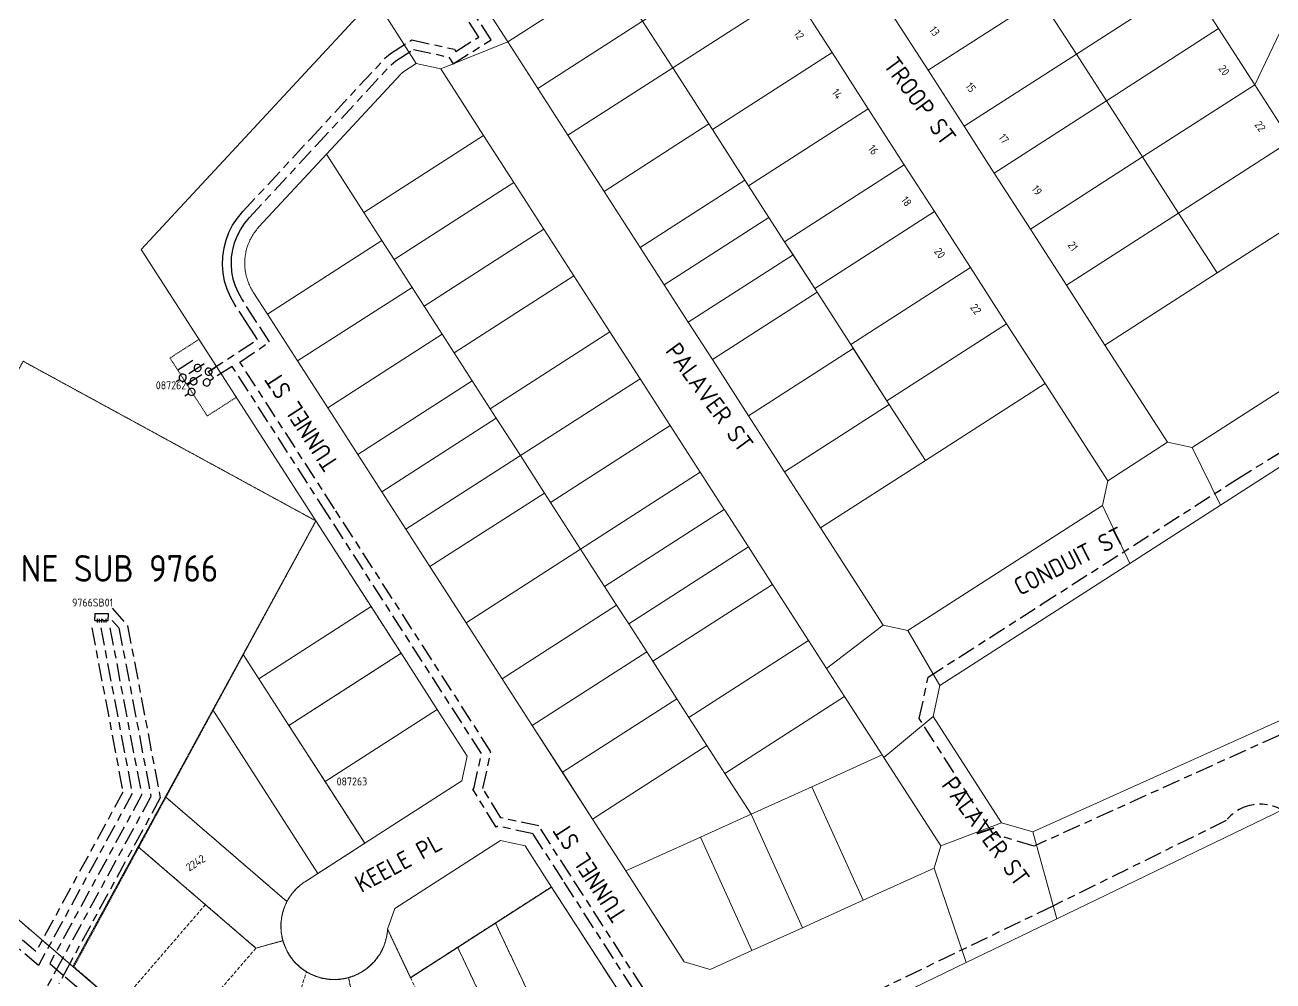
# Model space of a CAD drawing. Extents: x 294483 to 298733, y 6233899 to 6239242.
# Drawn here: x 296886.8 to 297167.5, y 6237459.5 to 6237674.5 of the extents above; entities that cross this region are included whole.
import ezdxf
from ezdxf.enums import TextEntityAlignment as Align

# ---------------------------------------------------------------- set-up
doc = ezdxf.new("R2010")
doc.units = 0
for name, pattern in [('Cable Exist UG', [8.2, 4, -1.2, 1.8, -1.2]), ('DASHED', [0.75, 0.5, -0.25]), ('HIDDEN', [9.525, 6.35, -3.175]), ('HIDDEN2', [0.1875, 0.125, -0.0625])]:
    doc.linetypes.add(name, pattern=pattern)
for name, color, linetype, lineweight in [('Cadastre Developer_SP_EXT', 9, 'Continuous', 5), ('Cadastre Land Parcels_SP_EXT', 9, 'Continuous', 5), ('Cadastre Other Property_SP_EXT', 9, 'HIDDEN', 5), ('Cadastre Roads_SP_EXT', 94, 'Continuous', 15)]:
    doc.layers.add(name, color=color, linetype=linetype, lineweight=lineweight)
doc.layers.add('Equip_HV_EXT', color=7, linetype='Continuous')
doc.layers.add('Sub_HV_EXT', color=7, linetype='Continuous')
doc.layers.add('Mains_HV_EXT', color=1, linetype='Continuous', lineweight=25, true_color=0xff0000)
doc.styles.get("Standard").update_dxf_attribs({"font": 'isocp.shx'})
doc.styles.add('SWITCH_LABEL', font='arial.ttf', dxfattribs={"height": 2.5})

# ---------------------------------------------------------------- blocks, each defined once
blk = doc.blocks.new('SWG_HOLEC_SU_EXT')
blk.add_line((1.8, -2), (5.8, -2))
for points in [[(1, 0), (0, 0)], [(6.6, 0), (7.6, 0)]]:
    blk.add_lwpolyline(points)
for points in [[(1.8, -0.8, 1), (1.8, 0.8, 1)], [(5.8, -0.8, 1), (5.8, 0.8, 1)]]:
    blk.add_lwpolyline(points, format="xyb", close=True)
at = {"style": 'SWITCH_LABEL', "flags": 8}
blk.add_attdef('ASSET_NUM', text='', height=2.5, rotation=179.9544, dxfattribs=at).set_placement((-2.4, 0), align=Align.MIDDLE_LEFT)
at = {"flags": 1}
blk.add_attdef('Z', (0, 0), '', height=0.2, dxfattribs=at)
at = {"style": 'SWITCH_LABEL', "flags": 9}
blk.add_attdef('STREET_CODE', text='', height=0.2, dxfattribs=at).set_placement((0, -0.2), align=Align.MIDDLE_LEFT)
at = {"flags": 9}
for tag, p in [('ACTUAL_STATUS', (0, -0.4)), ('STATE', (0, -1.8)), ('SWITCH_TYPE', (0, -2)), ('STREETNAME', (0, -2.6)), ('SUBURB', (0, -2.8)), ('CONSTRUCTED_VOLTAGE', (0, -0.6)), ('NO_PHASES', (0, -0.8)), ('OPERATING_VOLTAGE', (0, -1)), ('ORIENTATION', (0, -1.2)), ('OWNED_BY', (0, -1.4)), ('PARENT', (0, -1.6)), ('USAGE', (0, -2.2)), ('LOCATION', (0, -2.4)), ('NOTES', (0, -3))]:
    blk.add_attdef(tag, text='', height=0.2, dxfattribs=at).set_placement(p, align=Align.MIDDLE_LEFT)

msp = doc.modelspace()

# ---------------------------------------------------------------- linework, layer by layer
at = {"layer": 'Cadastre Developer_SP_EXT', "linetype": 'DASHED', "ltscale": 1.5}
for points in [[(296945.74052, 6237477.3522, 0.191135106), (296944.82019, 6237468.54904), (296944.82019, 6237468.54904), (296938.77545, 6237466.85308), (296927.41389, 6237476.64664), (296912.30073, 6237489.67408), (296918.42324, 6237500.89951)], [(296984.99593, 6237436.04958), (296966.63481, 6237427.34909), (296959.59551, 6237460.23129), (296959.59551, 6237460.23129, 0.322152494), (296968.35757, 6237471.16241), (296968.35757, 6237471.16241), (296973.53383, 6237460.2387)], [(296950.13285, 6237461.54151, -0.18980275), (296944.82019, 6237468.54904), (296944.82019, 6237468.54904), (296938.77545, 6237466.85308), (296919.18826, 6237444.1299), (296939.21983, 6237426.8628)], [(296966.63481, 6237427.34909), (296939.21983, 6237426.8628), (296950.13285, 6237461.54151), (296950.13285, 6237461.54151, 0.207596385), (296959.59551, 6237460.23129)]]:
    msp.add_lwpolyline(points, format="xyb", close=True, dxfattribs=at)
for points in [[(296927.41389, 6237476.64664), (296912.30073, 6237489.67408), (296897.60686, 6237462.73288), (296907.8267, 6237453.92353), (296927.41389, 6237476.64664)], [(297020.3204, 6237457.17769), (297005.22888, 6237480.63234), (296992.61445, 6237472.51583), (297005.32875, 6237445.68436), (297018.87003, 6237452.10096), (297020.3204, 6237457.17769)], [(296938.77545, 6237466.85308), (296927.41389, 6237476.64664), (296907.8267, 6237453.92353), (296919.18826, 6237444.1299), (296938.77545, 6237466.85308)], [(296992.61445, 6237472.51583), (296984.13417, 6237467.05935), (296996.2919, 6237441.40224), (297005.32875, 6237445.68436), (296992.61445, 6237472.51583)], [(296984.13417, 6237467.05935), (296973.53383, 6237460.2387), (296984.99593, 6237436.04958), (296996.2919, 6237441.40224), (296984.13417, 6237467.05935)]]:
    msp.add_lwpolyline(points, close=True, dxfattribs=at)
at = {"layer": 'Cadastre Land Parcels_SP_EXT', "linetype": 'Continuous'}
for points in [[(296912.96044, 6237624.02135), (296965.41429, 6237680.60086), (296965.96867, 6237686.89686), (296952.25485, 6237708.20728), (296940.83212, 6237725.95816), (296923.95962, 6237752.17396), (296895.0911, 6237734.72526), (296872.09706, 6237733.59028), (296766.66113, 6237662.55937), (296749.4353, 6237648.83248), (296739.17281, 6237633.22402), (296739.03157, 6237628.45662), (296767.92084, 6237602.23163), (296804.66633, 6237556.02785), (296798.13731, 6237548.45465), (296839.49393, 6237512.8074), (296886.41984, 6237598.85238), (296952.27075, 6237562.93749), (296912.96044, 6237624.02135)], [(297148.48453, 6237684.17613), (297140.36649, 6237696.79117), (297115.13587, 6237680.55599), (297123.2539, 6237667.94094), (297148.48453, 6237684.17613)], [(297018.96099, 6237685.86416), (297012.19631, 6237696.37663), (296988.64701, 6237681.22847), (296995.41169, 6237670.71503), (297018.96099, 6237685.86416)], [(297059.40294, 6237682.15508), (297052.63825, 6237692.66754), (297025.72489, 6237675.35073), (297032.48958, 6237664.83817), (297059.40294, 6237682.15508)], [(297115.13587, 6237680.55599), (297107.01872, 6237693.17201), (297081.78819, 6237676.93674), (297089.90534, 6237664.32169), (297115.13587, 6237680.55599)], [(297025.72489, 6237675.35073), (297018.96099, 6237685.86416), (296995.41169, 6237670.71503), (297002.17647, 6237660.20257), (297025.72489, 6237675.35073)], [(297155.24904, 6237673.66357), (297148.48453, 6237684.17613), (297123.2539, 6237667.94094), (297130.01842, 6237657.42839), (297155.24904, 6237673.66357)], [(297068.33186, 6237668.27838), (297059.40294, 6237682.15508), (297032.48958, 6237664.83817), (297041.41859, 6237650.96147), (297068.33186, 6237668.27838)], [(297123.2539, 6237667.94094), (297115.13587, 6237680.55599), (297089.90534, 6237664.32169), (297098.02337, 6237651.70567), (297123.2539, 6237667.94094)], [(297032.48958, 6237664.83817), (297025.72489, 6237675.35073), (297002.17647, 6237660.20257), (297008.94116, 6237649.68913), (297032.48958, 6237664.83817)], [(297163.36698, 6237661.04747), (297155.24904, 6237673.66357), (297130.01842, 6237657.42839), (297138.13556, 6237644.81335), (297163.36698, 6237661.04747)], [(296989.96988, 6237649.60945), (296980.32934, 6237664.59279), (296974.80175, 6237665.79208), (296972.02696, 6237664.00687), (296971.88731, 6237663.91342), (296971.75189, 6237663.81298), (296971.6216, 6237663.70778), (296971.49467, 6237663.59763), (296971.37286, 6237663.48165), (296971.25617, 6237663.36072), (296954.61448, 6237645.41357), (296963.05758, 6237632.29334), (296989.96988, 6237649.60945)], [(297076.4491, 6237655.66333), (297068.33186, 6237668.27838), (297041.41859, 6237650.96147), (297049.53583, 6237638.34554), (297076.4491, 6237655.66333)], [(297130.01842, 6237657.42839), (297123.2539, 6237667.94094), (297098.02337, 6237651.70567), (297104.78797, 6237641.19312), (297130.01842, 6237657.42839)], [(297040.60681, 6237652.22322), (297032.48958, 6237664.83817), (297008.94116, 6237649.68913), (297017.05928, 6237637.07311), (297040.60681, 6237652.22322)], [(297171.48404, 6237648.43233), (297163.36698, 6237661.04747), (297138.13556, 6237644.81335), (297146.25351, 6237632.19724), (297171.48404, 6237648.43233)], [(297138.13556, 6237644.81335), (297130.01842, 6237657.42839), (297104.78797, 6237641.19312), (297112.90512, 6237628.57807), (297138.13556, 6237644.81335)], [(297084.56634, 6237643.04731), (297076.4491, 6237655.66333), (297049.53583, 6237638.34554), (297057.65307, 6237625.7305), (297084.56634, 6237643.04731)], [(297048.72414, 6237639.6072), (297041.41859, 6237650.96147), (297040.60681, 6237652.22322), (297017.05928, 6237637.07311), (297025.1782, 6237624.45824), (297048.72414, 6237639.6072)], [(296996.73456, 6237639.09602), (296989.96988, 6237649.60945), (296963.05758, 6237632.29334), (296967.1162, 6237625.98489), (296969.82306, 6237621.77991), (296996.73456, 6237639.09602)], [(297180.15053, 6237634.96373), (297171.48404, 6237648.43233), (297146.25351, 6237632.19724), (297154.91982, 6237618.73552), (297180.15053, 6237634.96373)], [(296967.1162, 6237625.98489), (296963.05758, 6237632.29334), (296954.61448, 6237645.41357), (296939.46217, 6237629.07079), (296939.2583, 6237628.84466), (296939.05937, 6237628.61358), (296938.86725, 6237628.37774), (296938.68016, 6237628.13694), (296938.49978, 6237627.89235), (296938.32621, 6237627.64201), (296938.15847, 6237627.38779), (296937.99752, 6237627.12968), (296937.84241, 6237626.86672), (296937.69481, 6237626.60101), (296937.55392, 6237626.33045), (296937.41974, 6237626.05697), (296937.29316, 6237625.78076), (296937.17232, 6237625.50065), (296937.05996, 6237625.21773), (296936.95423, 6237624.93197), (296936.856, 6237624.64445), (296936.7644, 6237624.35401), (296936.68128, 6237624.06083), (296936.6047, 6237623.76571), (296936.53562, 6237623.46989), (296936.47493, 6237623.17115), (296936.42088, 6237622.87161), (296936.37512, 6237622.57022), (296936.33687, 6237622.26803), (296936.30613, 6237621.96505), (296936.28361, 6237621.66119), (296936.26859, 6237621.3575), (296936.26108, 6237621.05293), (296936.26099, 6237620.74862), (296936.26912, 6237620.44441), (296936.28475, 6237620.13939), (296936.30869, 6237619.8365), (296936.34005, 6237619.53281), (296936.37883, 6237619.23134), (296936.42591, 6237618.92994), (296936.47953, 6237618.63076), (296936.54145, 6237618.33264), (296936.61079, 6237618.03575), (296936.68755, 6237617.74099), (296936.77173, 6237617.44843), (296936.86333, 6237617.1579), (296936.96227, 6237616.86967), (296937.06871, 6237616.58445), (296937.1816, 6237616.3024), (296937.30199, 6237616.02256), (296937.42972, 6237615.74573), (296937.56478, 6237615.47314), (296937.70567, 6237615.20266), (296937.8539, 6237614.93731), (296938.00945, 6237614.67505), (296938.17083, 6237614.41694), (296941.38005, 6237609.43004), (296967.1162, 6237625.98489)], [(297146.25351, 6237632.19724), (297138.13556, 6237644.81335), (297112.90512, 6237628.57807), (297121.02218, 6237615.96303), (297146.25351, 6237632.19724)], [(297091.33085, 6237632.53476), (297084.56634, 6237643.04731), (297057.65307, 6237625.7305), (297064.41767, 6237615.21794), (297091.33085, 6237632.53476)], [(297003.49925, 6237628.58249), (296996.73456, 6237639.09602), (296969.82306, 6237621.77991), (296973.88177, 6237615.47243), (296976.58784, 6237611.26753), (297003.49925, 6237628.58249)], [(297054.13619, 6237631.19617), (297049.53583, 6237638.34554), (297048.72414, 6237639.6072), (297025.1782, 6237624.45824), (297030.58945, 6237616.04624), (297054.13619, 6237631.19617)], [(297193.038, 6237607.5641), (297194.23535, 6237613.09107), (297185.40818, 6237626.79305), (297180.15053, 6237634.96373), (297154.91982, 6237618.73552), (297129.68602, 6237602.50529), (297143.76933, 6237580.62972), (297149.29851, 6237579.42928), (297193.038, 6237607.5641)], [(297099.44809, 6237619.91971), (297091.33085, 6237632.53476), (297064.41767, 6237615.21794), (297072.5349, 6237602.60193), (297099.44809, 6237619.91971)], [(297154.91982, 6237618.73552), (297146.25351, 6237632.19724), (297121.02218, 6237615.96303), (297129.68602, 6237602.50529), (297154.91982, 6237618.73552)], [(297059.54824, 6237622.78522), (297057.65307, 6237625.7305), (297054.13619, 6237631.19617), (297030.58945, 6237616.04624), (297036.0015, 6237607.63627), (297059.54824, 6237622.78522)], [(297010.26482, 6237618.06905), (297003.49925, 6237628.58249), (296976.58784, 6237611.26753), (296980.64646, 6237604.96005), (296983.35332, 6237600.7541), (297010.26482, 6237618.06905)], [(296973.88177, 6237615.47243), (296969.82306, 6237621.77991), (296967.1162, 6237625.98489), (296941.38005, 6237609.43004), (296948.14473, 6237598.9166), (296973.88177, 6237615.47243)], [(297064.96021, 6237614.37525), (297064.41767, 6237615.21794), (297059.54824, 6237622.78522), (297036.0015, 6237607.63627), (297041.41356, 6237599.22621), (297064.96021, 6237614.37525)], [(297018.38206, 6237605.45313), (297010.26482, 6237618.06905), (296983.35332, 6237600.7541), (296987.41203, 6237594.44556), (296991.47065, 6237588.13808), (297018.38206, 6237605.45313)], [(297107.56524, 6237607.30369), (297099.44809, 6237619.91971), (297072.5349, 6237602.60193), (297080.65285, 6237589.98697), (297107.56524, 6237607.30369)], [(296980.64646, 6237604.96005), (296976.58784, 6237611.26753), (296973.88177, 6237615.47243), (296948.14473, 6237598.9166), (296954.90951, 6237588.40413), (296980.64646, 6237604.96005)], [(297073.07744, 6237601.75923), (297072.5349, 6237602.60193), (297064.96021, 6237614.37525), (297041.41356, 6237599.22621), (297049.53159, 6237586.61028), (297073.07744, 6237601.75923)], [(297116.22643, 6237593.84887), (297107.56524, 6237607.30369), (297080.65285, 6237589.98697), (297081.18682, 6237589.15691), (297089.31077, 6237576.53612), (297116.22643, 6237593.84887)], [(296987.41203, 6237594.44556), (296983.35332, 6237600.7541), (296980.64646, 6237604.96005), (296954.90951, 6237588.40413), (296961.67508, 6237577.8907), (296987.41203, 6237594.44556)], [(297025.14755, 6237594.9396), (297018.38206, 6237605.45313), (296991.47065, 6237588.13808), (296992.82328, 6237586.03558), (296998.23534, 6237577.62561), (297025.14755, 6237594.9396)], [(297081.18682, 6237589.15691), (297080.65285, 6237589.98697), (297073.07744, 6237601.75923), (297049.53159, 6237586.61028), (297057.63443, 6237574.00786), (297081.18682, 6237589.15691)], [(296952.27075, 6237562.93749), (296886.41984, 6237598.85238), (296839.49393, 6237512.8074), (296897.61238, 6237462.71247), (296952.27075, 6237562.93749)], [(297171.57856, 6237519.21602), (297233.61624, 6237545.5296), (297235.5986, 6237551.96764), (297208.29428, 6237594.39671), (297201.38569, 6237595.89783), (297155.63549, 6237566.47865), (297135.27535, 6237553.38555), (297092.52917, 6237525.89644), (297091.03414, 6237518.99042), (297106.43767, 6237495.05643), (297113.46126, 6237492.97903), (297171.57856, 6237519.21602)], [(296992.82328, 6237586.03558), (296991.47065, 6237588.13808), (296987.41203, 6237594.44556), (296961.67508, 6237577.8907), (296967.08634, 6237569.48081), (296992.82328, 6237586.03558)], [(297031.91215, 6237584.42714), (297025.14755, 6237594.9396), (296998.23534, 6237577.62561), (297003.64659, 6237569.21467), (297004.99914, 6237567.11218), (297031.91215, 6237584.42714)], [(297129.11, 6237566.44526), (297130.30815, 6237571.9733), (297116.22643, 6237593.84887), (297089.31077, 6237576.53612), (297065.75829, 6237561.38805), (297079.84089, 6237539.51247), (297085.37008, 6237538.31115), (297129.11, 6237566.44526)], [(297089.31077, 6237576.53612), (297081.18682, 6237589.15691), (297057.63443, 6237574.00786), (297065.75829, 6237561.38805), (297089.31077, 6237576.53612)], [(296998.23534, 6237577.62561), (296992.82328, 6237586.03558), (296967.08634, 6237569.48081), (296972.49839, 6237561.06987), (296998.23534, 6237577.62561)], [(297038.67683, 6237573.9137), (297031.91215, 6237584.42714), (297004.99914, 6237567.11218), (297011.76462, 6237556.59971), (297038.67683, 6237573.9137)], [(297003.64659, 6237569.21467), (296998.23534, 6237577.62561), (296972.49839, 6237561.06987), (296977.91053, 6237552.65884), (297003.64659, 6237569.21467)], [(297044.08889, 6237565.50267), (297038.67683, 6237573.9137), (297011.76462, 6237556.59971), (297017.17588, 6237548.18868), (297044.08889, 6237565.50267)], [(297011.76462, 6237556.59971), (297004.99914, 6237567.11218), (297003.64659, 6237569.21467), (296977.91053, 6237552.65884), (296986.02777, 6237540.04291), (297011.76462, 6237556.59971)], [(297049.49599, 6237557.08757), (297044.1766, 6237565.35135), (297044.08889, 6237565.50267), (297017.17588, 6237548.18868), (297019.88186, 6237543.98369), (297022.58873, 6237539.7788), (297049.49599, 6237557.08757)], [(296964.6594, 6237543.68151), (296952.27075, 6237562.93749), (296935.90316, 6237532.92418), (296939.42851, 6237527.44968), (296964.6594, 6237543.68151)], [(297019.88186, 6237543.98369), (297017.17588, 6237548.18868), (297011.76462, 6237556.59971), (296986.02777, 6237540.04291), (296994.1458, 6237527.42795), (297019.88186, 6237543.98369)], [(297054.90963, 6237548.67866), (297049.49599, 6237557.08757), (297022.58873, 6237539.7788), (297026.64726, 6237533.47123), (297028.00069, 6237531.36882), (297054.90963, 6237548.67866)], [(297063.03005, 6237536.06467), (297054.90963, 6237548.67866), (297028.00069, 6237531.36882), (297033.41106, 6237522.95876), (297036.11793, 6237518.75281), (297063.03005, 6237536.06467)], [(296971.42409, 6237533.16807), (296964.6594, 6237543.68151), (296939.42851, 6237527.44968), (296946.1932, 6237516.9373), (296971.42409, 6237533.16807)], [(297026.64726, 6237533.47123), (297022.58873, 6237539.7788), (297019.88186, 6237543.98369), (296994.1458, 6237527.42795), (297000.91049, 6237516.91452), (297026.64726, 6237533.47123)], [(297071.14967, 6237523.45069), (297067.07568, 6237529.77981), (297063.03005, 6237536.06467), (297036.11793, 6237518.75281), (297040.17646, 6237512.44533), (297044.23508, 6237506.13776), (297071.14967, 6237523.45069)], [(296963.24113, 6237490.44379), (296954.31132, 6237504.3204), (296946.1932, 6237516.9373), (296939.42851, 6237527.44968), (296935.90316, 6237532.92418), (296929.0845, 6237520.42247), (296952.72831, 6237483.68052), (296963.24113, 6237490.44379)], [(296979.54212, 6237520.55214), (296971.42409, 6237533.16807), (296946.1932, 6237516.9373), (296954.31132, 6237504.3204), (296979.54212, 6237520.55214)], [(297033.41106, 6237522.95876), (297028.00069, 6237531.36882), (297026.64726, 6237533.47123), (297000.91049, 6237516.91452), (297007.67588, 6237506.40205), (297033.41106, 6237522.95876)], [(297040.17646, 6237512.44533), (297036.11793, 6237518.75281), (297033.41106, 6237522.95876), (297007.67588, 6237506.40205), (297014.44048, 6237495.88861), (297040.17646, 6237512.44533)], [(297063.79183, 6237503.16643), (297079.60779, 6237510.31086), (297071.14967, 6237523.45069), (297044.23508, 6237506.13776), (297050.12103, 6237496.991), (297063.79183, 6237503.16643)], [(296945.89481, 6237477.58892), (296946.041, 6237477.84464), (296946.19382, 6237478.09763), (296946.35255, 6237478.34673), (296946.51791, 6237478.59194), (296946.68928, 6237478.83335), (296946.86559, 6237479.06991), (296947.0487, 6237479.3016), (296947.23694, 6237479.52941), (296947.43101, 6237479.75236), (296947.63011, 6237479.97055), (296947.83433, 6237480.18378), (296948.04448, 6237480.39119), (296948.25886, 6237480.5947), (296948.47925, 6237480.79142), (296948.70379, 6237480.98319), (296948.93257, 6237481.1701), (296949.16657, 6237481.35021), (296949.40471, 6237481.52538), (296949.64718, 6237481.69471), (296949.8939, 6237481.85715), (296952.72831, 6237483.68052), (296929.0845, 6237520.42247), (296918.42902, 6237500.88285), (296945.75463, 6237477.32825), (296945.89481, 6237477.58892)], [(296985.10875, 6237504.51262), (296986.30681, 6237510.03968), (296979.54212, 6237520.55214), (296954.31132, 6237504.3204), (296963.24113, 6237490.44379), (296985.10875, 6237504.51262)], [(297038.72745, 6237491.84307), (297050.12103, 6237496.991), (297044.23508, 6237506.13776), (297040.17646, 6237512.44533), (297014.44048, 6237495.88861), (297021.92765, 6237484.25273), (297038.72745, 6237491.84307)], [(297091.29825, 6237484.83917), (297092.77827, 6237489.85205), (297079.98921, 6237509.71929), (297079.60779, 6237510.31086), (297063.79183, 6237503.16643), (297075.32719, 6237477.62779), (297091.29825, 6237484.83917)], [(297075.32719, 6237477.62779), (297063.79183, 6237503.16643), (297050.12103, 6237496.991), (297061.65551, 6237471.45431), (297075.32719, 6237477.62779)], [(296944.83482, 6237468.52591), (296944.75647, 6237468.81758), (296944.68634, 6237469.11155), (296944.62282, 6237469.40658), (296944.56762, 6237469.70373), (296944.51894, 6237470.00212), (296944.47858, 6237470.30166), (296944.44554, 6237470.60225), (296944.4201, 6237470.90311), (296944.40199, 6237471.20512), (296944.39139, 6237471.50625), (296944.38901, 6237471.80861), (296944.39334, 6237472.11106), (296944.40588, 6237472.41272), (296944.42593, 6237472.71446), (296944.45349, 6237473.0155), (296944.48847, 6237473.31557), (296944.53096, 6237473.61387), (296944.58087, 6237473.91234), (296944.63917, 6237474.20905), (296944.70409, 6237474.50382), (296944.77652, 6237474.79682), (296944.85726, 6237475.08796), (296944.94382, 6237475.37734), (296945.03878, 6237475.66477), (296945.14036, 6237475.94947), (296945.24946, 6237476.23134), (296945.36535, 6237476.51029), (296945.48778, 6237476.78642), (296945.61789, 6237477.05875), (296945.75463, 6237477.32825), (296918.42902, 6237500.88285), (296912.30722, 6237489.65834), (296938.78863, 6237466.82957), (296944.83482, 6237468.52591)], [(297061.65551, 6237471.45431), (297050.12103, 6237496.991), (297038.72745, 6237491.84307), (297050.26272, 6237466.30946), (297061.65551, 6237471.45431)], [(297050.26272, 6237466.30946), (297038.72745, 6237491.84307), (297021.92765, 6237484.25273), (297035.08134, 6237463.81053), (297040.89778, 6237462.08028), (297050.26272, 6237466.30946)], [(297005.24718, 6237480.60672), (296999.29427, 6237489.85947), (296993.76676, 6237491.05885), (296969.98595, 6237475.75938), (296968.37326, 6237471.13755), (296973.55176, 6237460.21107), (297005.24718, 6237480.60672)]]:
    msp.add_lwpolyline(points, close=True, dxfattribs=at)
for points in [[(297178.7191, 6237502.36569), (297118.87623, 6237473.44895), (297098.47599, 6237463.59138), (297048.35632, 6237439.37252)], [(297020.34146, 6237457.14964), (297005.24718, 6237480.60672), (296973.55176, 6237460.21107), (296968.37326, 6237471.13755), (296968.35329, 6237470.83077), (296968.32512, 6237470.52479), (296968.29022, 6237470.21968), (296968.24615, 6237469.91635), (296968.19553, 6237469.61293), (296968.13653, 6237469.31127), (296968.06922, 6237469.01138), (296967.99519, 6237468.71344), (296967.91375, 6237468.41726), (296967.82392, 6237468.1239), (296967.72657, 6237467.83241), (296967.62261, 6237467.54374), (296967.51113, 6237467.25683), (296967.39206, 6237466.97381), (296967.26548, 6237466.69353), (296967.13218, 6237466.41723), (296966.99226, 6237466.14366), (296966.84475, 6237465.87496), (296966.69052, 6237465.60899), (296966.52958, 6237465.34699), (296966.36192, 6237465.08977), (296966.18755, 6237464.83634), (296966.00736, 6237464.58777), (296965.82036, 6237464.34406), (296965.62744, 6237464.10521), (296965.4286, 6237463.87113), (296965.22305, 6237463.64297), (296965.01238, 6237463.41966), (296964.79587, 6237463.20113), (296964.57425, 6237462.98851), (296964.34661, 6237462.7827), (296964.11395, 6237462.58174), (296963.87624, 6237462.3867), (296963.63421, 6237462.19846), (296963.38706, 6237462.01615), (296963.13478, 6237461.83966), (296962.87906, 6237461.67103), (296962.61821, 6237461.50832), (296962.35401, 6237461.35144), (296962.08539, 6237461.20243), (296961.81332, 6237461.0603), (296961.53702, 6237460.92515), (296961.25806, 6237460.7968), (296960.97567, 6237460.67535), (296960.69053, 6237460.56184), (296960.40203, 6237460.45513), (296960.11168, 6237460.35646), (296959.8186, 6237460.26557), (296959.52295, 6237460.18165), (296959.22553, 6237460.10569), (296958.92617, 6237460.03661), (296958.62505, 6237459.9754), (296958.32215, 6237459.92213), (296958.0182, 6237459.87682), (296957.71328, 6237459.83945), (296957.40818, 6237459.80907), (296957.10122, 6237459.78654), (296956.79497, 6237459.77303), (296956.48775, 6237459.7664), (296956.18026, 6237459.76782), (296955.87348, 6237459.77718), (296955.56653, 6237459.7944), (296955.26028, 6237459.8187), (296954.95553, 6237459.85191), (296954.65052, 6237459.8921), (296954.3471, 6237459.9413), (296954.04509, 6237459.99748), (296953.74458, 6237460.06073), (296953.44646, 6237460.13289), (296953.14895, 6237460.21204), (296952.85463, 6237460.29825), (296952.5626, 6237460.39242), (296952.27208, 6237460.49462), (296951.98552, 6237460.6038), (296951.70127, 6237460.72004), (296951.4194, 6237460.84335), (296951.14151, 6237460.97462), (296950.86768, 6237461.11197), (296950.59605, 6237461.25728), (296950.32929, 6237461.40877), (296950.06659, 6237461.56724), (296949.80698, 6237461.73277), (296949.55143, 6237461.90432), (296949.30154, 6237462.08195), (296949.05562, 6237462.26666), (296948.81536, 6237462.45746), (296948.57915, 6237462.65426), (296948.34861, 6237462.85725), (296948.12371, 6237463.06624), (296947.90367, 6237463.28036), (296947.68938, 6237463.50058), (296947.48074, 6237463.72582), (296947.27766, 6237463.95717), (296947.08041, 6237464.19266), (296946.88962, 6237464.43328), (296946.70544, 6237464.67893), (296946.52692, 6237464.92874), (296946.35573, 6237465.18367), (296946.1902, 6237465.44274), (296946.03129, 6237465.70589), (296945.87971, 6237465.97318), (296945.73476, 6237466.24357), (296945.59713, 6237466.51811), (296945.46684, 6237466.79582), (296945.34318, 6237467.0776), (296945.22684, 6237467.36159), (296945.11713, 6237467.64868), (296945.01564, 6237467.93894), (296944.92148, 6237468.23132), (296944.83482, 6237468.52591), (296938.78863, 6237466.82957), (296912.30722, 6237489.65834), (296912.30722, 6237489.65834), (296897.61238, 6237462.71247), (296942.05279, 6237424.40862)]]:
    msp.add_lwpolyline(points, dxfattribs=at)
at = {"layer": 'Cadastre Other Property_SP_EXT', "linetype": 'HIDDEN2'}
for points in [[(296925.96421, 6237603.77551), (296919.44617, 6237599.58294), (296927.8313, 6237586.54685), (296934.372, 6237590.75021), (296925.96421, 6237603.77551)], [(296886.4198, 6237598.8524), (296839.49394, 6237512.80732), (296897.61237, 6237462.71248), (296952.27077, 6237562.93751), (296886.4198, 6237598.8524)]]:
    msp.add_lwpolyline(points, close=True, dxfattribs=at)
msp.add_lwpolyline([(296952.27077, 6237562.93743), (296897.85066, 6237462.65953), (296948.59179, 6237418.77208), (297018.87004, 6237452.10097), (297020.3204, 6237457.1777), (297005.2289, 6237480.63233), (296973.5338, 6237460.23869), (296968.37325, 6237471.13753), (296968.37325, 6237471.13753, -1.565269017), (296949.16654, 6237481.35025), (296949.16654, 6237481.35025), (296963.24116, 6237490.44376), (296946.19319, 6237516.9373), (296971.42403, 6237533.16801), (296952.27077, 6237562.93743)], format="xyb", close=True, dxfattribs=at)
at = {"layer": 'Cadastre Roads_SP_EXT', "linetype": 'Continuous'}
for points in [[(297171.48165, 6237678.00489), (297157.08605, 6237700.37715), (297148.9689, 6237712.99224), (297145.70494, 6237718.06452), (297140.85175, 6237725.60831), (297132.73371, 6237738.22331), (297125.96914, 6237748.73594), (297117.8519, 6237761.35094), (297109.73465, 6237773.96701), (297101.61741, 6237786.5821), (297086.75856, 6237809.67441), (297075.24181, 6237798.00304), (297093.8919, 6237769.01826), (297103.0266, 6237754.8217), (297109.79126, 6237744.30917), (297116.55583, 6237733.79655), (297123.32049, 6237723.28401), (297132.24935, 6237709.40729), (297140.36651, 6237696.79123), (297148.48445, 6237684.17613), (297155.24903, 6237673.66351), (297163.36697, 6237661.04745), (297171.48165, 6237678.00489)], [(297079.84086, 6237539.51251), (297065.7583, 6237561.38805), (297057.63444, 6237574.00783), (297049.53159, 6237586.61029), (297041.41356, 6237599.22627), (297036.00148, 6237607.63625), (297030.58948, 6237616.04622), (297025.17819, 6237624.45823), (297017.05928, 6237637.07314), (297008.94115, 6237649.68912), (297002.1764, 6237660.20254), (296995.41174, 6237670.71507), (296980.32929, 6237664.59275), (296989.96981, 6237649.60947), (296996.73456, 6237639.09596), (297003.49931, 6237628.58255), (297010.26477, 6237618.06904), (297018.3821, 6237605.45306), (297025.14755, 6237594.93965), (297031.91221, 6237584.42711), (297038.67679, 6237573.91369), (297044.08887, 6237565.50266), (297044.17665, 6237565.35139), (297049.49601, 6237557.08765), (297054.90959, 6237548.67865), (297063.0301, 6237536.0647), (297067.07574, 6237529.77981), (297079.84086, 6237539.51251)], [(297201.38569, 6237595.89776), (297193.03797, 6237607.5641), (297149.29854, 6237579.42936), (297155.63545, 6237566.4787), (297201.38569, 6237595.89776)], [(297135.27541, 6237553.38552), (297129.11, 6237566.44524), (297085.37004, 6237538.3112), (297092.52916, 6237525.89639), (297135.27541, 6237553.38552)], [(297178.7191, 6237502.36564), (297238.43595, 6237527.70356), (297233.61622, 6237545.52958), (297171.57852, 6237519.21597), (297113.46125, 6237492.97901), (297118.87624, 6237473.44895), (297178.7191, 6237502.36564)], [(297106.43767, 6237495.0564), (297091.03415, 6237518.99043), (297079.98922, 6237509.7193), (297092.77827, 6237489.8521), (297106.43767, 6237495.0564)]]:
    msp.add_lwpolyline(points, close=True, dxfattribs=at)
for points in [[(297014.44048, 6237495.88861), (297000.91045, 6237516.91454), (296994.14579, 6237527.42796), (296986.02775, 6237540.04297), (296977.91051, 6237552.65885), (296972.49843, 6237561.0698), (296967.08635, 6237569.48075), (296961.67506, 6237577.89072), (296954.90951, 6237588.40414), (296948.14476, 6237598.91658), (296941.38001, 6237609.43), (296938.17081, 6237614.41689), (296938.00947, 6237614.67501), (296937.85388, 6237614.93728), (296937.7057, 6237615.20264), (296937.56485, 6237615.47312), (296937.42975, 6237615.7458), (296937.30197, 6237616.02255), (296937.18161, 6237616.3024), (296937.06866, 6237616.58444), (296936.96234, 6237616.86967), (296936.86335, 6237617.1579), (296936.77178, 6237617.44843), (296936.68754, 6237617.74098), (296936.6108, 6237618.03575), (296936.54148, 6237618.33263), (296936.47958, 6237618.63075), (296936.42589, 6237618.92993), (296936.37882, 6237619.23132), (296936.34005, 6237619.53288), (296936.3087, 6237619.83657), (296936.28477, 6237620.13937), (296936.26914, 6237620.44438), (296936.26093, 6237620.74859), (296936.26102, 6237621.05298), (296936.26861, 6237621.35746), (296936.28363, 6237621.66114), (296936.30614, 6237621.965), (296936.33687, 6237622.26807), (296936.3752, 6237622.57025), (296936.42085, 6237622.87164), (296936.47498, 6237623.17117), (296936.53565, 6237623.46982), (296936.6047, 6237623.76573), (296936.68127, 6237624.06085), (296936.76445, 6237624.35402), (296936.85602, 6237624.64446), (296936.95422, 6237624.93199), (296937.05992, 6237625.21774), (296937.17233, 6237625.50067), (296937.29314, 6237625.78078), (296937.41977, 6237626.057), (296937.5539, 6237626.3304), (296937.69475, 6237626.60096), (296937.8424, 6237626.86676), (296937.99746, 6237627.12965), (296938.15853, 6237627.38777), (296938.32623, 6237627.642), (296938.49983, 6237627.89244), (296938.68015, 6237628.13695), (296938.86727, 6237628.37768), (296939.05934, 6237628.61354), (296939.25829, 6237628.84464), (296939.46219, 6237629.07079), (296954.61449, 6237645.41353), (296971.25614, 6237663.36079), (296971.37288, 6237663.48159), (296971.49466, 6237663.59763), (296971.62155, 6237663.70775), (296971.75189, 6237663.81301), (296971.88727, 6237663.91341), (296972.02697, 6237664.00693), (296974.80171, 6237665.79211), (296965.41428, 6237680.60081), (296912.96049, 6237624.02129), (296952.27076, 6237562.93747), (296964.65935, 6237543.68143), (296971.42401, 6237533.16801), (296979.54214, 6237520.55212), (296986.3068, 6237510.03968), (296985.10876, 6237504.51262)], [(297059.40294, 6237682.15508), (297068.33189, 6237668.27836), (297076.44913, 6237655.66336), (297084.56628, 6237643.04729), (297091.33085, 6237632.53476), (297099.44801, 6237619.91975), (297107.56516, 6237607.30369), (297116.22645, 6237593.84889), (297130.30813, 6237571.97326), (297143.76937, 6237580.6297), (297143.76937, 6237580.6297), (297129.68601, 6237602.50533), (297121.02225, 6237615.96304), (297112.9051, 6237628.57813), (297104.78794, 6237641.19314), (297098.02337, 6237651.70567), (297089.90533, 6237664.32174), (297081.78818, 6237676.93674)], [(296948.59186, 6237418.77207), (296942.05282, 6237424.40862), (296897.61242, 6237462.71248), (296839.4939, 6237512.80735), (296798.13732, 6237548.45471), (296704.96725, 6237628.77629)], [(296985.10876, 6237504.51262), (296985.10876, 6237504.51262), (296963.24116, 6237490.44375), (296952.72827, 6237483.6805), (296949.89392, 6237481.85716), (296949.6472, 6237481.69468), (296949.40471, 6237481.5254), (296949.16655, 6237481.3502), (296948.93263, 6237481.17014), (296948.70374, 6237480.9832), (296948.47918, 6237480.7914), (296948.25886, 6237480.59474), (296948.04454, 6237480.3912), (296947.83437, 6237480.18377), (296947.63012, 6237479.97051), (296947.43099, 6237479.75239), (296947.23689, 6237479.52942), (296947.04871, 6237479.30159), (296946.86566, 6237479.06988), (296946.68922, 6237478.83331), (296946.51791, 6237478.59197), (296946.35251, 6237478.34665), (296946.19383, 6237478.09763), (296946.04097, 6237477.84464), (296945.89482, 6237477.5889), (296945.75459, 6237477.32831), (296945.6179, 6237477.0588), (296945.48782, 6237476.78647), (296945.36534, 6237476.51034), (296945.24948, 6237476.23129), (296945.14034, 6237475.94951), (296945.03879, 6237475.66481), (296944.94386, 6237475.37729), (296944.85723, 6237475.088), (296944.77652, 6237474.79685), (296944.70411, 6237474.50385), (296944.63911, 6237474.209), (296944.58083, 6237473.91238), (296944.53094, 6237473.61391), (296944.48847, 6237473.31561), (296944.4535, 6237473.01546), (296944.42594, 6237472.71451), (296944.4059, 6237472.41269), (296944.39336, 6237472.11103), (296944.38903, 6237471.80859), (296944.39142, 6237471.50623), (296944.40201, 6237471.2051), (296944.42003, 6237470.9031), (296944.44555, 6237470.60233), (296944.47857, 6237470.30165), (296944.51893, 6237470.00212), (296944.56759, 6237469.70373), (296944.62287, 6237469.40658), (296944.68636, 6237469.11155), (296944.75647, 6237468.81758), (296944.8348, 6237468.52591), (296944.92152, 6237468.23132), (296945.01565, 6237467.93894), (296945.11711, 6237467.64868), (296945.22688, 6237467.3616), (296945.34318, 6237467.07761), (296945.46689, 6237466.79582), (296945.59706, 6237466.5181), (296945.73472, 6237466.24356), (296945.87972, 6237465.97317), (296946.03125, 6237465.70586), (296946.19021, 6237465.44271), (296946.35569, 6237465.18371), (296946.52692, 6237464.92877), (296946.70538, 6237464.67896), (296946.88968, 6237464.43329), (296947.08042, 6237464.19266), (296947.27769, 6237463.95723), (296947.48071, 6237463.72578), (296947.68937, 6237463.50052), (296947.90369, 6237463.28037), (296948.12375, 6237463.06623), (296948.34857, 6237462.85721), (296948.57914, 6237462.65428), (296948.81536, 6237462.45745), (296949.05564, 6237462.26662), (296949.30157, 6237462.08197), (296949.55148, 6237461.9043), (296949.80703, 6237461.73272), (296950.06656, 6237461.56724), (296950.32936, 6237461.40873), (296950.59604, 6237461.25729), (296950.86767, 6237461.11193), (296951.14151, 6237460.97462), (296951.41941, 6237460.84331), (296951.70128, 6237460.72003), (296951.98553, 6237460.60382), (296952.27209, 6237460.49459), (296952.56261, 6237460.39242), (296952.85464, 6237460.2982), (296953.14896, 6237460.21201), (296953.44646, 6237460.13289), (296953.74459, 6237460.06065), (296954.04509, 6237459.99752), (296954.3471, 6237459.94135), (296954.65051, 6237459.89217), (296954.95552, 6237459.8519), (296955.26027, 6237459.8187), (296955.5666, 6237459.79441), (296955.87355, 6237459.7771), (296956.18032, 6237459.76783), (296956.48771, 6237459.76642), (296956.79493, 6237459.77304), (296957.10126, 6237459.78655), (296957.40821, 6237459.80907), (296957.71322, 6237459.83945), (296958.01823, 6237459.87689), (296958.32218, 6237459.92219), (296958.62507, 6237459.97544), (296958.92619, 6237460.03655), (296959.22546, 6237460.10569), (296959.52296, 6237460.18163), (296959.81861, 6237460.26561), (296960.11169, 6237460.35639), (296960.40204, 6237460.4552), (296960.69054, 6237460.56179), (296960.97568, 6237460.67535), (296961.25808, 6237460.79677), (296961.53704, 6237460.92508), (296961.81335, 6237461.06036), (296962.08542, 6237461.20245), (296962.35395, 6237461.35142), (296962.61825, 6237461.50825), (296962.87902, 6237461.671), (296963.13475, 6237461.83966), (296963.38704, 6237462.0161), (296963.63421, 6237462.19845), (296963.87626, 6237462.38672), (296964.11398, 6237462.58178), (296964.34666, 6237462.78268), (296964.57423, 6237462.98852), (296964.79587, 6237463.20116), (296965.0124, 6237463.41963), (296965.22301, 6237463.64295), (296965.42858, 6237463.87114), (296965.62745, 6237464.10523), (296965.82031, 6237464.3441), (296966.00734, 6237464.58782), (296966.18757, 6237464.83632), (296966.36198, 6237465.08975), (296966.52958, 6237465.34699), (296966.69056, 6237465.60899), (296966.84474, 6237465.87488), (296966.9923, 6237466.14368), (296967.13218, 6237466.41717), (296967.26552, 6237466.69356), (296967.39206, 6237466.97376), (296967.5111, 6237467.25687), (296967.62263, 6237467.54368), (296967.72656, 6237467.83235), (296967.82388, 6237468.12394), (296967.91377, 6237468.41729), (296967.99519, 6237468.71347), (296968.06919, 6237469.01141), (296968.13648, 6237469.3113), (296968.19547, 6237469.61286), (296968.24615, 6237469.91637), (296968.29022, 6237470.2197), (296968.3251, 6237470.5248), (296968.35327, 6237470.83078), (296968.37323, 6237471.13755), (296969.98595, 6237475.75938), (296993.76676, 6237491.05885), (296999.29419, 6237489.85952), (296999.29415, 6237489.85958)], [(297040.89775, 6237462.08029), (297035.08142, 6237463.81056), (297021.92766, 6237484.25281), (297014.44048, 6237495.88859)], [(296999.29423, 6237489.85953), (296999.29419, 6237489.85952), (297005.24715, 6237480.60675), (297020.34142, 6237457.14966)], [(297048.35632, 6237439.37252), (297048.35633, 6237439.37247), (297098.47594, 6237463.59138), (297091.29827, 6237484.83916), (297075.32712, 6237477.62776), (297061.65553, 6237471.4543), (297050.26277, 6237466.30943), (297040.89776, 6237462.08029)]]:
    msp.add_lwpolyline(points, dxfattribs=at)
at = {"layer": 'Mains_HV_EXT', "linetype": 'Cable Exist UG'}
for p, q in [((296991.63916, 6237671.15618), (296976.98291, 6237693.80934)), ((296988.86141, 6237671.76779), (296975.30233, 6237692.72502)), ((296983.734, 6237668.53067), (296988.86141, 6237671.76779)), ((296969.04497, 6237668.04852), (296973.82637, 6237671.12515)), ((296970.23307, 6237666.43476), (296974.21192, 6237668.99496)), ((296973.82637, 6237671.12515), (296983.39775, 6237669.04843)), ((296974.21192, 6237668.99496), (296982.16896, 6237667.26859)), ((296983.13208, 6237665.78545), (296991.63916, 6237671.15618)), ((296983.39775, 6237669.04843), (296983.734, 6237668.53067)), ((296991.63916, 6237671.15618), (296991.63916, 6237671.15618)), ((296950.93998, 6237648.82134), (296967.79357, 6237666.99999)), ((296967.79357, 6237666.99999), (296969.04497, 6237668.04852)), ((296969.1746, 6237665.54788), (296970.23307, 6237666.43476)), ((296982.16896, 6237667.26859), (296983.13208, 6237665.78545)), ((296952.4066, 6237647.46158), (296969.1746, 6237665.54788)), ((296935.8433, 6237632.5379), (296950.93998, 6237648.82134)), ((296937.34237, 6237631.21309), (296952.4066, 6237647.46158)), ((296934.60174, 6237631.06361), (296935.8433, 6237632.5379)), ((296932.71329, 6237627.82524), (296933.54386, 6237629.45443)), ((296933.54386, 6237629.45443), (296934.60174, 6237631.06361)), ((296935.27566, 6237628.44785), (296936.20791, 6237629.86601)), ((296936.20791, 6237629.86601), (296937.34237, 6237631.21309)), ((296932.06456, 6237626.12447), (296932.71329, 6237627.82524)), ((296933.97153, 6237625.51203), (296934.54376, 6237627.01235)), ((296934.54376, 6237627.01235), (296935.27566, 6237628.44785)), ((296931.31465, 6237622.41997), (296931.59743, 6237624.34755)), ((296931.59743, 6237624.34755), (296932.06456, 6237626.12447)), ((296933.30996, 6237622.24255), (296933.56004, 6237623.9469)), ((296933.56004, 6237623.9469), (296933.97153, 6237625.51203)), ((296931.25434, 6237620.51759), (296931.31465, 6237622.41997)), ((296933.25674, 6237620.56205), (296933.30996, 6237622.24255)), ((296931.38956, 6237618.74309), (296931.25434, 6237620.51759)), ((296931.74374, 6237616.85005), (296931.38956, 6237618.74309)), ((296933.37553, 6237619.00376), (296933.25674, 6237620.56205)), ((296933.689, 6237617.32794), (296933.37553, 6237619.00376)), ((296932.28912, 6237615.06703), (296931.74374, 6237616.85005)), ((296934.16956, 6237615.7568), (296933.689, 6237617.32794)), ((296934.82079, 6237614.24339), (296934.16956, 6237615.7568)), ((296933.02726, 6237613.35159), (296932.28912, 6237615.06703)), ((296933.88578, 6237611.84001), (296933.02726, 6237613.35159)), ((296935.59756, 6237612.87578), (296934.82079, 6237614.24339)), ((296938.85186, 6237607.81811), (296935.59756, 6237612.87578)), ((296937.16594, 6237606.74213), (296933.88578, 6237611.84001)), ((296937.6002, 6237606.05604), (296937.16594, 6237606.74213)), ((296941.82697, 6237603.22157), (296938.85186, 6237607.81811)), ((296939.09485, 6237603.71681), (296937.6002, 6237606.05604)), ((296927.99203, 6237596.46605), (296939.09485, 6237603.71681)), ((296935.18857, 6237598.65105), (296941.82697, 6237603.22157)), ((296939.09485, 6237603.71681), (296939.09485, 6237603.71681)), ((296941.82697, 6237603.22157), (296941.82697, 6237603.22157)), ((296956.46887, 6237565.65357), (296935.18857, 6237598.65105)), ((297159.26613, 6237572.29673), (297201.62586, 6237598.37436)), ((296929.24602, 6237595.11914), (296928.06285, 6237596.46605)), ((296933.4365, 6237597.70945), (296929.24602, 6237595.11914)), ((296954.78729, 6237564.57084), (296933.4365, 6237597.70945)), ((297115.36571, 6237544.14255), (297159.28773, 6237572.2632)), ((297159.28773, 6237572.2632), (297159.26613, 6237572.29673)), ((296991.6158, 6237511.02971), (296956.46887, 6237565.65357)), ((296989.48561, 6237510.64416), (296954.78729, 6237564.57084)), ((296906.47425, 6237543.32232), (296909.93059, 6237539.32019)), ((297089.9353, 6237527.83575), (297115.38064, 6237544.11936)), ((297115.38064, 6237544.11936), (297115.36571, 6237544.14255)), ((296903.048, 6237540.93297), (296903.04807, 6237540.13293)), ((296903.54804, 6237540.93297), (296903.54804, 6237540.13293)), ((296904.04801, 6237540.93297), (296904.04801, 6237540.13293)), ((296904.04801, 6237540.93297), (296904.54805, 6237540.53295)), ((296904.54805, 6237540.53295), (296904.54805, 6237540.13293)), ((296905.04802, 6237540.93297), (296905.04802, 6237540.13293)), ((296906.47425, 6237540.51896), (296907.9789, 6237538.87717)), ((296901.87253, 6237538.91996), (296908.88272, 6237501.969)), ((296903.90387, 6237538.91996), (296910.9747, 6237501.62774)), ((296905.93522, 6237538.91996), (296913.0666, 6237501.28657)), ((296907.9789, 6237538.87717), (296915.1646, 6237500.95708)), ((296909.93059, 6237539.32019), (296917.26284, 6237500.62667)), ((297087.93566, 6237518.49618), (297089.9353, 6237527.83575)), ((297104.54467, 6237492.5335), (297087.93566, 6237518.49618)), ((297176.26011, 6237518.07776), (297113.7557, 6237489.81122)), ((296889.875, 6237462.93439), (296836.47401, 6237508.97801)), ((296889.30502, 6237466.06665), (296837.7798, 6237510.49293)), ((296987.75924, 6237502.68712), (296989.48561, 6237510.64416)), ((296989.81802, 6237502.74385), (296991.6158, 6237511.02971)), ((296908.88272, 6237501.969), (296889.30502, 6237466.06665)), ((296910.9747, 6237501.62774), (296889.875, 6237462.93439)), ((296913.0666, 6237501.28657), (296892.404, 6237463.39459)), ((296915.1646, 6237500.95708), (296895.27884, 6237464.52571)), ((296917.26284, 6237500.62667), (296897.03408, 6237463.56693)), ((296987.57072, 6237502.57743), (296987.75924, 6237502.68712)), ((296992.82233, 6237494.06535), (296987.57072, 6237502.57743)), ((296993.87278, 6237496.17168), (296989.81802, 6237502.74385)), ((297002.36085, 6237494.33003), (296993.87278, 6237496.17168)), ((297156.92198, 6237495.53522), (297117.99314, 6237476.33114)), ((297156.92198, 6237495.53522), (297156.92198, 6237495.53522)), ((296993.17025, 6237494.27764), (296992.82233, 6237494.06535)), ((297001.12721, 6237492.55118), (296993.17025, 6237494.27764)), ((297007.75168, 6237482.25567), (297001.12721, 6237492.55118)), ((297001.12721, 6237492.55118), (297001.12721, 6237492.55118)), ((297009.43359, 6237483.33782), (297002.36085, 6237494.33003)), ((297113.7557, 6237489.81122), (297104.54467, 6237492.5335)), ((297025.74965, 6237457.98015), (297009.43359, 6237483.33782)), ((297023.57792, 6237457.65917), (297007.75168, 6237482.25567)), ((297117.99314, 6237476.33114), (297047.78169, 6237442.42669)), ((296889.30502, 6237466.06665), (296889.30502, 6237466.06665)), ((296895.27884, 6237464.52571), (296891.91835, 6237458.37755)), ((296889.875, 6237462.93439), (296889.875, 6237462.93439)), ((296892.404, 6237463.39459), (296892.404, 6237463.39459)), ((296892.404, 6237463.39459), (296895.89162, 6237460.38745)), ((296897.03408, 6237463.56693), (296894.44936, 6237458.83817)), ((296895.89162, 6237460.38745), (296895.89162, 6237460.38745)), ((296895.89162, 6237460.38745), (296903.08148, 6237454.18849))]:
    msp.add_line(p, q, dxfattribs=at)
msp.add_arc((297164.57804, 6237489.42898), 9.79293, 49.935921, 141.4252607, dxfattribs=at)
at = {"layer": 'Sub_HV_EXT'}
for p, q in [((296902.54808, 6237542.13295), (296902.54808, 6237541.33295)), ((296902.54808, 6237542.13295), (296905.54809, 6237542.13295)), ((296902.54808, 6237540.53295), (296902.54808, 6237541.33295)), ((296902.54808, 6237540.53295), (296905.54809, 6237540.53295)), ((296905.54809, 6237542.13295), (296905.54809, 6237541.33295)), ((296905.54809, 6237540.53295), (296905.54809, 6237541.33295))]:
    msp.add_line(p, q, dxfattribs=at)

# ---------------------------------------------------------------- block references
at = {"layer": 'Equip_HV_EXT'}
for p, rotation in [((296927.16797, 6237598.35352), 213.1332746704403), ((296929.63086, 6237597.48196), 212.7812028954627), ((296929.22633, 6237595.04039), 211.9260702068479)]:
    msp.add_blockref('SWG_HOLEC_SU_EXT', p, dxfattribs=dict(at, rotation=rotation))

# ---------------------------------------------------------------- texts
at = {"layer": 'Cadastre Developer_SP_EXT'}
msp.add_text('2242', height=1.8, rotation=32.7586326, dxfattribs=at).set_placement((296923.79909, 6237484.04735))
at = {"layer": 'Cadastre Land Parcels_SP_EXT'}
for s, rotation, p in [('13', 306.6656355, (297090.07932, 6237673.32994)), ('12', 306.5137118, (297059.59926, 6237672.49586)), ('20', 306.3086925, (297155.09284, 6237664.65422)), ('14', 306.6656355, (297068.158, 6237659.26817)), ('15', 306.6656355, (297098.19489, 6237660.7128)), ('22', 306.3086925, (297163.20745, 6237652.04112)), ('17', 306.4602833, (297105.63368, 6237649.14948)), ('16', 306.6656355, (297076.27848, 6237646.65525)), ('19', 306.4602833, (297113.07704, 6237637.58528)), ('18', 306.4602833, (297083.72061, 6237635.09193)), ('20', 306.6656355, (297091.16027, 6237623.52764)), ('21', 306.6656355, (297121.19375, 6237624.97017)), ('22', 306.4602833, (297099.27786, 6237610.91165))]:
    msp.add_text(s, height=1.8, rotation=rotation, dxfattribs=at).set_placement(p)
at = {"layer": 'Cadastre Other Property_SP_EXT'}
for s, height, p in [('087262', 1.8, (296916.26535, 6237592.55133)), ('ZONE SUB 9766', 6, (296876.9933, 6237549.26008)), ('087263', 1.8, (296956.92135, 6237503.44238))]:
    msp.add_text(s, height=height, dxfattribs=at).set_placement(p)
at = {"layer": 'Cadastre Roads_SP_EXT'}
for s, rotation, p in [('TROOP ST', 306.3718857, (297079.67184, 6237665.4421)), ('PALAVER ST', 306.3739545, (297030.63382, 6237601.12758)), ('TUNNEL ST', 123, (296957.6102, 6237575.77916)), ('CONDUIT ST', 27.0634778, (297110.55939, 6237546.03495)), ('PALAVER ST', 306.3778619, (297092.75044, 6237503.51683)), ('KEELE PL', 28.5677085, (296962.48855, 6237479.17876)), ('TUNNEL ST', 123, (297022.43175, 6237474.31803))]:
    msp.add_text(s, height=4, rotation=rotation, dxfattribs=at).set_placement(p)
at = {"layer": 'Sub_HV_EXT'}
msp.add_text('9766SB01', height=1.8, dxfattribs=at).set_placement((296897.43718, 6237543.68414))

doc.saveas('drawing.dxf')
